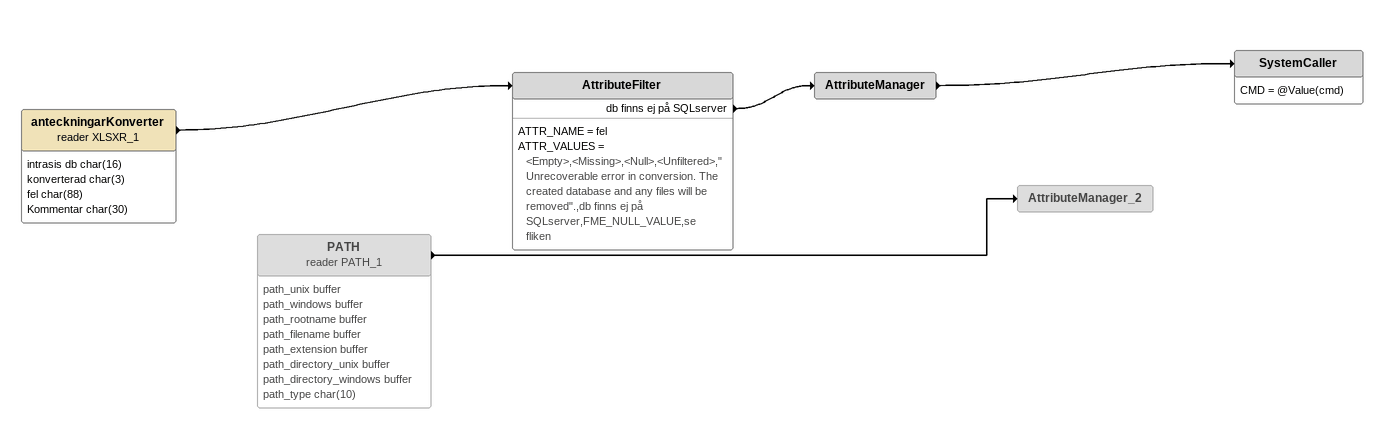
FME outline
anteckningarKonverter (reader XLSXR_1)
    attributes: intrasis db char(16), konverterad char(3), fel char(88), Kommentar char(30)
    -> AttributeFilter
AttributeFilter
    ATTR_NAME = fel
    ATTR_VALUES = <Empty>,<Missing>,<Null>,<Unfiltered>,"Unrecoverable error in conversion. The created database and any files will be removed".,db finns ej på SQLserver,FME_NULL_VALUE,se fliken
    db finns ej på SQLserver -> AttributeManager
AttributeManager
    -> SystemCaller
SystemCaller
    CMD = @Value(cmd)
PATH (reader PATH_1) [off]
    attributes: path_unix buffer, path_windows buffer, path_rootname buffer, path_filename buffer, path_extension buffer, path_directory_unix buffer, path_directory_windows buffer, path_type char(10)
    -> AttributeManager_2
AttributeManager_2 [off]
